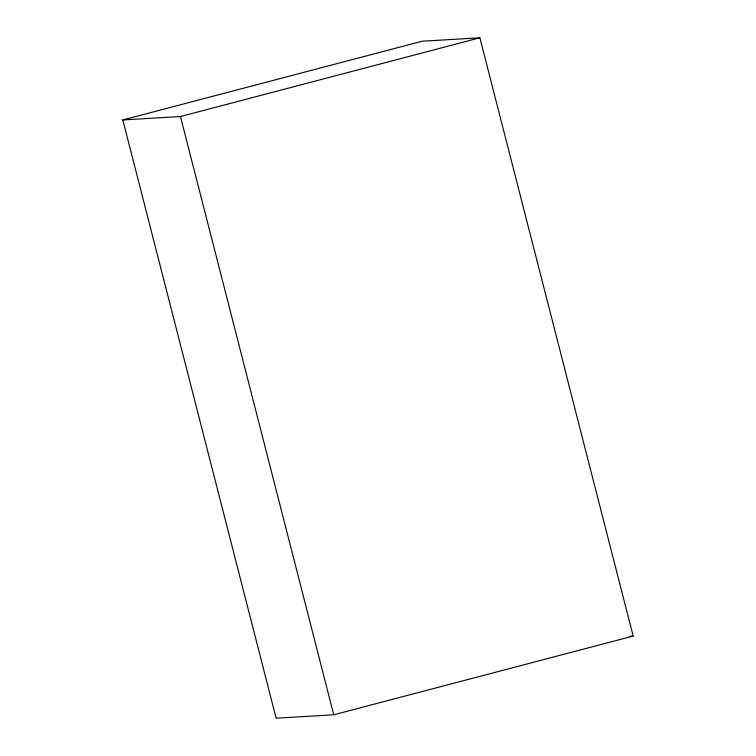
<?xml version="1.0" encoding="UTF-8"?>
<svg xmlns="http://www.w3.org/2000/svg" width="756" height="756" viewBox="0 0 756 756"><rect width="100%" height="100%" fill="white"/><g stroke="black" fill="none" stroke-linecap="round" stroke-linejoin="round"><path stroke-width="1.13" d="M122.822 119.939L422.254 41.211L479.871 37.8L633.178 636.061L333.746 714.789L276.129 718.2L122.822 119.939L180.448 116.537L479.871 37.8M629.653 636.268L633.178 636.061M180.448 116.537L333.746 714.789"/></g></svg>
